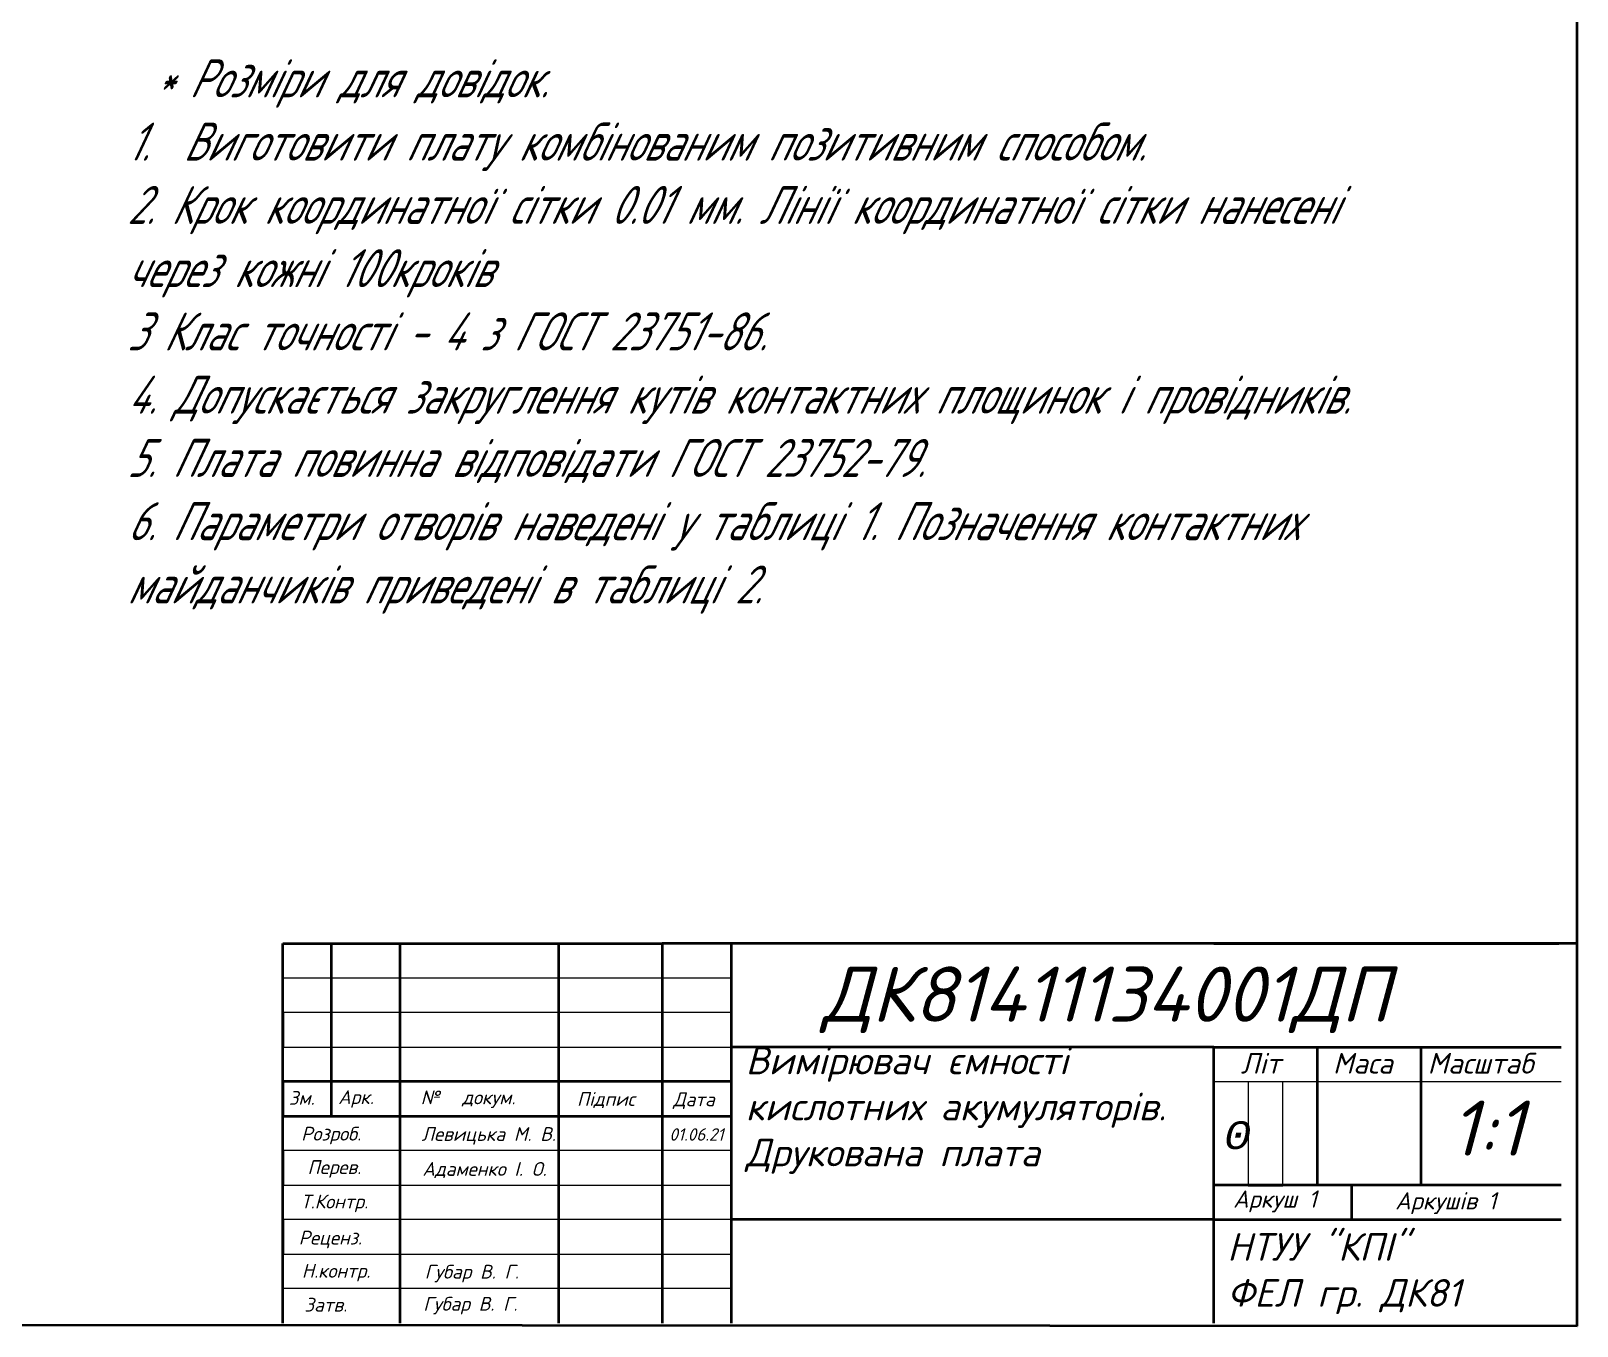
# Paper-space layout 'Лист1' of a CAD drawing. Header units: millimetres. Extents: x 20 to 579, y 6 to 381.
# Drawn here: x 354.9 to 579.1, y 5.6 to 193.3 of the extents above; entities that cross this region are included whole.
import ezdxf

# ---------------------------------------------------------------- set-up
doc = ezdxf.new("R2010")
doc.units = ezdxf.units.MM
doc.layers.add('СхемаЕлПринц', color=7, linetype='Continuous', lineweight=50, true_color=0x000000)
doc.styles.add('2', font='', dxfattribs={"width": 0.75, "oblique": 15, "height": 3.5})
doc.styles.add('Гост', font='isocpeui.ttf')
doc.styles.get('2').set_extended_font_data('GOST type B')

psp = doc.layouts.new('Лист1')

# ---------------------------------------------------------------- linework, layer by layer
at = {"layer": 'СхемаЕлПринц'}
for p, q in [((579.123, 5.634), (579.123, 381.047)), ((391.458, 6.073), (391.458, 61.073)), ((391.458, 61.073), (398.458, 61.073)), ((398.458, 61.073), (398.458, 36.073)), ((398.458, 61.073), (408.458, 61.073)), ((408.458, 61.073), (408.458, 6.073)), ((408.458, 61.073), (446.458, 61.073)), ((431.458, 61.073), (431.458, 6.073)), ((579.123, 61.073), (446.458, 61.073)), ((446.458, 61.073), (446.458, 6.073)), ((456.458, 61.073), (456.458, 6.073)), ((526.458, 61.073), (576.458, 61.073)), ((391.458, 51.073), (391.458, 46.073)), ((526.458, 46.073), (456.458, 46.073)), ((526.458, 41.073), (526.458, 46.073)), ((526.458, 46.073), (541.458, 46.073)), ((541.458, 46.073), (556.458, 46.073)), ((541.458, 46.073), (541.458, 26.073)), ((556.458, 46.073), (576.806, 46.073)), ((556.458, 46.073), (556.458, 26.073)), ((456.458, 41.073), (391.458, 41.073)), ((391.458, 41.073), (391.458, 36.073)), ((526.458, 26.073), (526.458, 41.073)), ((391.458, 36.073), (456.458, 36.073)), ((391.458, 31.073), (391.458, 26.073)), ((526.458, 21.073), (526.458, 26.073)), ((576.806, 26.073), (526.458, 26.073)), ((531.458, 26.073), (536.458, 26.073)), ((546.458, 21.073), (546.458, 26.073)), ((391.458, 21.073), (391.458, 16.073)), ((526.458, 21.073), (456.458, 21.073)), ((526.458, 6.073), (526.458, 21.073)), ((526.458, 21.073), (576.806, 21.073)), ((526.458, 21.073), (546.458, 21.073)), ((391.458, 16.073), (391.458, 16.073)), ((579.123, 5.634), (219.348, 5.808))]:
    psp.add_line(p, q, dxfattribs=at)
at = {"layer": 'СхемаЕлПринц', "lineweight": 25}
for p, q in [((456.458, 56.073), (391.458, 56.073)), ((456.458, 51.073), (391.458, 51.073)), ((391.458, 46.073), (456.458, 46.073)), ((526.458, 41.073), (576.806, 41.073)), ((531.458, 41.073), (531.458, 26.073)), ((536.458, 26.073), (536.458, 41.073)), ((456.458, 31.073), (391.458, 31.073)), ((391.458, 26.073), (456.458, 26.073)), ((456.458, 21.073), (391.458, 21.073)), ((391.458, 16.073), (456.458, 16.073)), ((456.458, 11.073), (391.458, 11.073))]:
    psp.add_line(p, q, dxfattribs=at)

# ---------------------------------------------------------------- texts
at = {"insert": (368.917, 189.212), "char_height": 5.5, "attachment_point": 1, "style": '2'}
psp.add_mtext_dynamic_manual_height_columns('{\\fGOST type A|b0|i1|c0|p34;\\C256;\\c0;  *\\fGOST Common|b0|i1|c0|p34; \\fGOST Common|b0|i1|c204|p34;Розміри для довідок\\fGOST Common|b0|i1|c0|p34;.\\P1.  \\fGOST Common|b0|i1|c204|p34;Виготовити плату комбінованим позитивним способом\\fGOST Common|b0|i1|c0|p34;.\\P2. \\fGOST Common|b0|i1|c204|p34;Крок координатної сітки \\fGOST Common|b0|i1|c0|p34;0.01 \\fGOST Common|b0|i1|c204|p34;мм\\fGOST Common|b0|i1|c0|p34;. \\fGOST Common|b0|i1|c204|p34;Лінії координатної сітки нанесені через кожні \\fGOST Common|b0|i1|c0|p34;100\\fGOST Common|b0|i1|c204|p34;кроків\\P\\fGOST Common|b0|i1|c0|p34;3 \\fGOST Common|b0|i1|c204|p34;Клас точності \\fGOST Common|b0|i1|c0|p34;- 4 \\fGOST Common|b0|i1|c204|p34;з ГОСТ \\fGOST Common|b0|i1|c0|p34;23751-86. \\P4. \\fGOST Common|b0|i1|c204|p34;Допускається закруглення кутів контактних площинок і провідників\\fGOST Common|b0|i1|c0|p34;. \\P5. \\fGOST Common|b0|i1|c204|p34;Плата повинна відповідати ГОСТ \\fGOST Common|b0|i1|c0|p34;23752-79.\\P6. \\fGOST Common|b0|i1|c204|p34;Параметри отворів наведені у таблиці \\fGOST Common|b0|i1|c0|p34;1. \\fGOST Common|b0|i1|c204|p34;Позначення контактних майданчиків приведені в таблиці \\fGOST Common|b0|i1|c0|p34;2.}', width=185.75997, gutter_width=12.5, heights=[0], dxfattribs=at)
at = {"layer": 'СхемаЕлПринц', "attachment_point": 1, "style": 'Гост'}
for s, width, gutter_width, insert, char_height in [('ДК81411134001ДП', 120, 55.902, (469.636, 57.739), 8), ('Вимірювач ємності кислотних акумуляторів. Друкована плата', 70, 55.902, (458.586, 46.12), 4), ('Літ', 15, 55.902, (530.345, 45.226), 3), ('Маса', 15, 55.902, (543.717, 45.227), 3), ('Масштаб', 20, 55.902, (557.454, 45.228), 3), ('Зм.', 7, 55.902, (392.328, 39.699), 2), ('Арк.', 10, 55.902, (399.507, 39.821), 2), ('\\pxi-3,l4,t4;№^Iдокум.', 23, 55.902, (409.462, 39.776), 2), ('Підпис', 15, 55.902, (434.117, 39.543), 2), ('Дата', 10, 55.902, (448.065, 39.496), 2), ('1:1', 20, 55.902, (560.754, 38.321), 8), ('Розроб.', 17, 55.902, (394.13, 34.514), 2), ('Левицька М. В.', 23, 55.902, (411.588, 34.469), 2), ('01.06.21', 5.90172, 12.5, (447.517, 34.301), 1.8), ('{\\fISOCTEUR|b0|i1|c0|p49;0}', 20, 55.902, (527.909, 35.299), 4), ('Перев.', 17, 55.902, (395.055, 29.67), 2), ('Адаменко І. О.', 23, 55.902, (411.706, 29.404), 2), ('Т.Контр.', 17, 55.902, (394.084, 24.68), 2), ('Аркуш 1', 20, 55.902, (529.245, 25.294), 2.5), ('Аркушів 1', 30, 55.902, (552.743, 25.042), 2.5), ('Реценз.', 17, 55.902, (393.774, 19.448), 2), ('НТУУ "КПІ"\\PФЕЛ гр. ДК81', 50, 55.902, (528.384, 19.109), 4), ('Н.контр.', 17, 55.902, (394.223, 14.639), 2), ('Губар В. Г.', 23, 55.902, (412.042, 14.514), 2), ('Затв.', 17, 55.902, (394.593, 9.73), 2), ('Губар В. Г.', 23, 55.902, (411.836, 9.861), 2)]:
    psp.add_mtext_dynamic_manual_height_columns(s, width=width, gutter_width=gutter_width, heights=[0], dxfattribs=dict(at, insert=insert, char_height=char_height))

doc.saveas('drawing.dxf')
